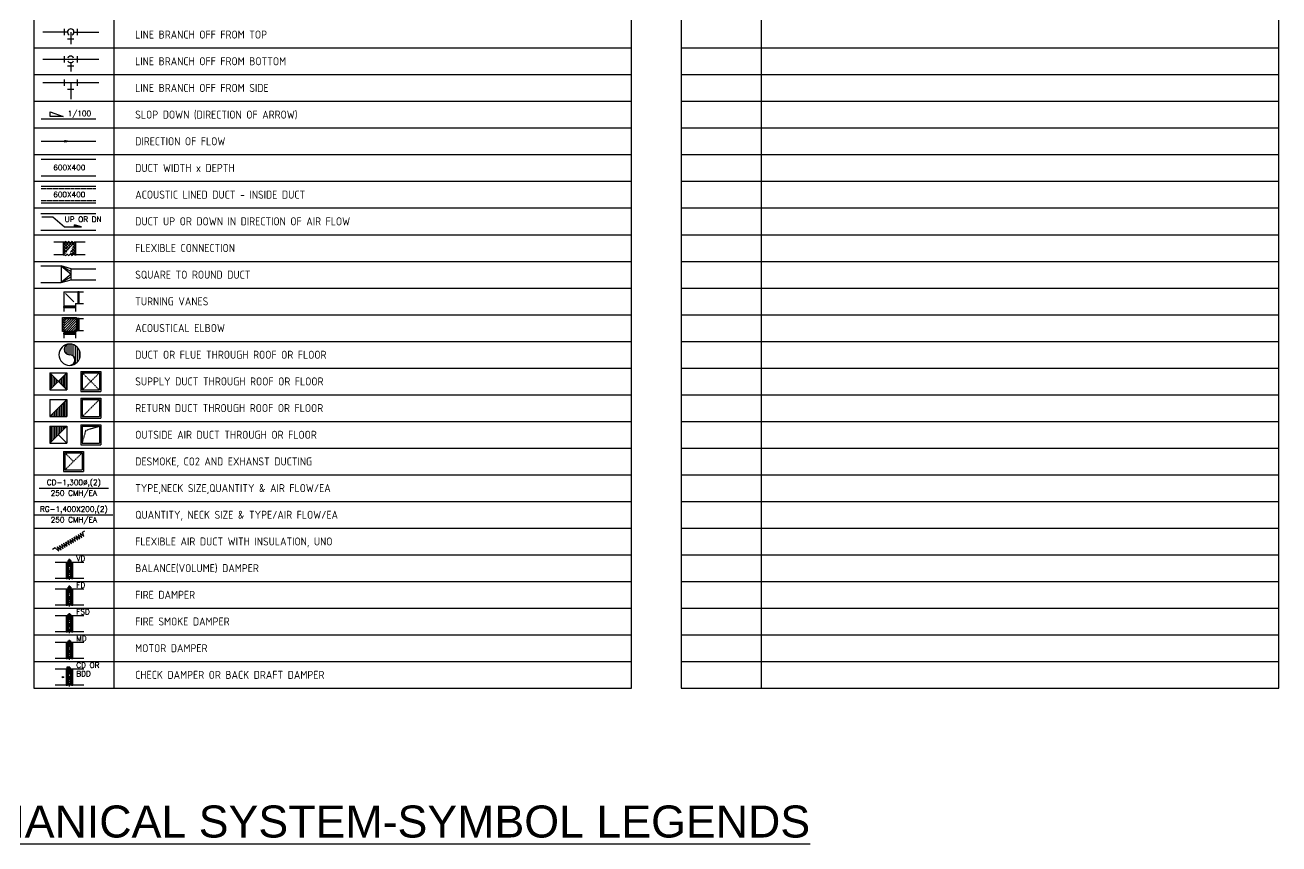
# Model space of a CAD drawing. Header units: millimetres. Extents: x 180 to 771, y 106 to 613.
# Drawn here: x 379.6 to 771.2, y 106.4 to 362.2 of the extents above; entities that cross this region are included whole.
import ezdxf
from ezdxf.enums import TextEntityAlignment as Align

# ---------------------------------------------------------------- set-up
doc = ezdxf.new("R2010")
doc.units = ezdxf.units.MM
doc.linetypes.add('CENTER', pattern=[2, 1.25, -0.25, 0.25, -0.25])
doc.linetypes.add('HIDDEN', pattern=[0.375, 0.25, -0.125])
for name, color, linetype in [('M-DETL-EQ', 6, 'Continuous'), ('M-DETL-TEXT', 3, 'Continuous'), ('M-FM-LINE2', 2, 'Continuous'), ('M-FM-LINE3', 3, 'Continuous'), ('M-FM-LINE5', 5, 'Continuous')]:
    doc.layers.add(name, color=color, linetype=linetype)
doc.styles.add('AA-TXT', font='isocp.shx', dxfattribs={"bigfont": 'chineset.shx'})
doc.styles.add('DD-TXT', font='arial.ttf')
doc.styles.add('STDTEXT', font='simplex.shx', dxfattribs={"width": 0.8, "bigfont": 'chineset.shx'})

# ---------------------------------------------------------------- blocks, each defined once
blk = doc.blocks.new('DIM30')
blk.add_solid([(30, -4.999999999999545), (30, 4.999999999999545), (0, 0)])

msp = doc.modelspace()

# ---------------------------------------------------------------- hatches: boundary and pattern name
at = {"layer": 'M-FM-LINE3', "linetype": 'Continuous'}
for points in [[(395.0647665582437, 299.1374980531473), (397.2537007880164, 299.1374980531473), (395.0647665582437, 299.724021212307)], [(393.0803892516487, 177.6389414303048), (393.9137225849772, 177.6389414303048), (393.9137225849772, 178.1806080969618), (393.0803892516487, 178.1806080969618)]]:
    msp.add_hatch(color=256, dxfattribs=at).paths.add_polyline_path(points)
h = msp.add_hatch(dxfattribs=at)
h.set_pattern_fill('ANSI37', color=1, scale=0.2, style=0)
h.set_pattern_definition([(45, (388.3180321137042, 238.1195977154784), (-0.4490128060534576, 0.4490128060534577), []), (135, (388.3180321137042, 238.1195977154784), (-0.4490128060534577, -0.4490128060534576), [])])
edge = h.paths.add_edge_path()
edge.add_line((394.9864749741973, 294.375579845997), (395.0198083075302, 294.375579845997))
edge.add_arc((394.7364749741973, 294.4797465126685), 0.2708333333330069, 202.6198649480035, 337.3801350520035)
edge.add_arc((394.2364749741973, 294.2714131793255), 0.2708333333330069, 22.61986494799646, 157.3801350519965)
edge.add_arc((393.7364749741973, 294.4797465126685), 0.2708333333330069, 202.6198649480035, 337.3801350520035)
edge.add_arc((393.2364749741973, 294.2714131793255), 0.2708333333330069, 22.61986494799646, 157.3801350519965)
edge.add_arc((392.7364749741973, 294.4797465126685), 0.2708333333330069, 202.6198649480035, 337.3801350520035)
edge.add_arc((392.2364749741973, 294.2714131793255), 0.2708333333330069, 22.61986494799646, 157.3801350519965)
edge.add_line((391.8198083075331, 294.375579845997), (391.9864749741973, 294.375579845997))
edge.add_line((391.8198083075331, 290.375579845997), (391.8198083075331, 294.375579845997))
edge.add_line((395.1531416408616, 294.375579845997), (395.1531416408616, 290.375579845997))
edge.add_arc((393.7364749741973, 290.2714131793255), 0.2708333333330069, 22.61986494799646, 157.3801350519965)
edge.add_arc((394.2364749741973, 290.4797465126685), 0.2708333333330069, 202.6198649480035, 337.3801350520035)
edge.add_arc((394.7364749741973, 290.2714131793255), 0.2708333333330069, 22.61986494799646, 157.3801350519965)
edge.add_line((394.9864749741973, 290.375579845997), (395.0198083075302, 290.375579845997))
edge.add_arc((392.2364749741973, 290.4797465126685), 0.2708333333330069, 202.6198649480035, 337.3801350520035)
edge.add_arc((392.7364749741973, 290.2714131793255), 0.2708333333330069, 22.61986494799646, 157.3801350519965)
edge.add_line((391.8198083075331, 290.375579845997), (391.9864749741973, 290.375579845997))
edge.add_arc((393.2364749741973, 290.4797465126685), 0.2708333333330069, 202.6198649480035, 337.3801350520035)
h = msp.add_hatch(dxfattribs=at)
h.set_pattern_fill('ANSI31', color=256, scale=0.1666666666666667, style=0)
h.set_pattern_definition([(45, (390.239675902907, 238.1195977154784), (-0.3741773383778813, 0.3741773383778814), [])])
h.paths.add_polyline_path([(391.3303892516487, 266.4776921855009), (391.3303892516487, 270.811025518844), (395.6637225849845, 270.811025518844), (395.6637225849845, 266.4776921855009)])
h = msp.add_hatch(dxfattribs=at)
h.set_pattern_fill('ANSI31', color=1, scale=0.2, angle=45, style=0)
h.set_pattern_definition([(90, (388.3180321137042, 238.1195977154784), (-0.6349999999999999, 1.110223024625157e-16), [])])
edge = h.paths.add_edge_path()
edge.add_arc((393.497055918313, 259.1932970054841), 3.333333333333333, 270, 450)
edge.add_arc((393.497055918313, 260.859963672141), 1.666666666666667, 90, 270)
edge.add_arc((393.497055918313, 257.5266303388125), 1.666666666666667, -90, 90, ccw=False)
h = msp.add_hatch(dxfattribs=at)
h.set_pattern_fill('ANSI31', color=1, scale=0.16, angle=45, style=0)
h.set_pattern_definition([(90, (385.8588097658285, 240.6676709068051), (-0.5079999999999999, 8.881784197001252e-17), [])])
h.paths.add_polyline_path([(392.6686954761826, 248.1932970054841), (387.3353621428469, 253.5266303388125), (387.3353621428469, 248.1932970054841), (392.6686954761826, 253.5266303388125)])
h = msp.add_hatch(dxfattribs=at)
h.set_pattern_fill('ANSI31', color=1, scale=0.16, angle=45, style=0)
h.set_pattern_definition([(90, (385.8588097658285, 239.0010042401482), (-0.5079999999999999, 8.881784197001252e-17), [])])
h.paths.add_polyline_path([(387.3353621428469, 239.859963672141), (392.6686954761826, 245.1932970054841), (392.6686954761826, 239.859963672141)])
h = msp.add_hatch(dxfattribs=at)
h.set_pattern_fill('ANSI31', color=1, scale=0.16, angle=45, style=0)
h.set_pattern_definition([(90, (385.8588097658285, 237.3343375734767), (-0.5079999999999999, 8.881784197001252e-17), [])])
h.paths.add_polyline_path([(387.3353621428469, 236.859963672141), (387.3353621428469, 231.5266303388125), (392.6686954761826, 236.859963672141)])
h = msp.add_hatch(color=256, dxfattribs=at)
edge = h.paths.add_edge_path()
edge.add_arc((393.497055918313, 186.5139414303048), 0.3333333333333333, 0, 360)

# ---------------------------------------------------------------- linework, layer by layer
at = {"layer": 'M-FM-LINE2'}
for p, q in [((382.325954134416, 355.0266303388125), (568.9926208010875, 355.0266303388125)), ((584.4943644517989, 355.0266303388125), (771.1610311184704, 355.0266303388125)), ((382.325954134416, 346.6932970054841), (568.9926208010875, 346.6932970054841)), ((584.4943644517989, 346.6932970054841), (771.1610311184704, 346.6932970054841)), ((382.325954134416, 338.359963672141), (568.9926208010875, 338.359963672141)), ((584.4943644517989, 338.359963672141), (771.1610311184704, 338.359963672141)), ((382.325954134416, 330.0266303388125), (568.9926208010875, 330.0266303388125)), ((584.4943644517989, 330.0266303388125), (771.1610311184704, 330.0266303388125)), ((382.325954134416, 321.6932970054841), (568.9926208010875, 321.6932970054841)), ((584.4943644517989, 321.6932970054841), (771.1610311184704, 321.6932970054841)), ((382.325954134416, 313.359963672141), (568.9926208010875, 313.359963672141)), ((584.4943644517989, 313.359963672141), (771.1610311184704, 313.359963672141)), ((382.325954134416, 305.0266303388125), (568.9926208010875, 305.0266303388125)), ((584.4943644517989, 305.0266303388125), (771.1610311184704, 305.0266303388125)), ((382.325954134416, 296.6932970054841), (568.9926208010875, 296.6932970054841)), ((584.4943644517989, 296.6932970054841), (771.1610311184704, 296.6932970054841)), ((382.325954134416, 288.359963672141), (568.9926208010875, 288.359963672141)), ((584.4943644517989, 288.359963672141), (771.1610311184704, 288.359963672141)), ((382.325954134416, 280.0266303388125), (568.9926208010875, 280.0266303388125)), ((584.4943644517989, 280.0266303388125), (771.1610311184704, 280.0266303388125)), ((382.325954134416, 271.6932970054841), (568.9926208010875, 271.6932970054841)), ((584.4943644517989, 271.6932970054841), (771.1610311184704, 271.6932970054841)), ((382.325954134416, 263.359963672141), (568.9926208010875, 263.359963672141)), ((584.4943644517989, 263.359963672141), (771.1610311184704, 263.359963672141)), ((382.325954134416, 255.0266303388125), (568.9926208010875, 255.0266303388125)), ((584.4943644517989, 255.0266303388125), (771.1610311184704, 255.0266303388125)), ((382.325954134416, 246.6932970054841), (568.9926208010875, 246.6932970054841)), ((584.4943644517989, 246.6932970054841), (771.1610311184704, 246.6932970054841)), ((382.325954134416, 238.359963672141), (568.9926208010875, 238.359963672141)), ((584.4943644517989, 238.359963672141), (771.1610311184704, 238.359963672141)), ((382.325954134416, 230.0266303388125), (568.9926208010875, 230.0266303388125)), ((584.4943644517989, 230.0266303388125), (771.1610311184704, 230.0266303388125)), ((382.325954134416, 221.6932970054841), (568.9926208010875, 221.6932970054841)), ((584.4943644517989, 221.6932970054841), (771.1610311184704, 221.6932970054841)), ((382.325954134416, 213.359963672141), (568.9926208010875, 213.359963672141)), ((584.4943644517989, 213.359963672141), (771.1610311184704, 213.359963672141)), ((382.325954134416, 205.0266303388125), (568.9926208010875, 205.0266303388125)), ((584.4943644517989, 205.0266303388125), (771.1610311184704, 205.0266303388125)), ((382.325954134416, 196.6932970054841), (568.9926208010875, 196.6932970054841)), ((584.4943644517989, 196.6932970054841), (771.1610311184704, 196.6932970054841)), ((382.325954134416, 188.359963672141), (568.9926208010875, 188.359963672141)), ((584.4943644517989, 188.359963672141), (771.1610311184704, 188.359963672141)), ((382.325954134416, 180.0266303388125), (568.9926208010875, 180.0266303388125)), ((584.4943644517989, 180.0266303388125), (771.1610311184704, 180.0266303388125)), ((382.325954134416, 171.6932970054841), (568.9926208010875, 171.6932970054841)), ((584.4943644517989, 171.6932970054841), (771.1610311184704, 171.6932970054841)), ((382.325954134416, 163.359963672141), (568.9926208010875, 163.359963672141)), ((584.4943644517989, 163.359963672141), (771.1610311184704, 163.359963672141))]:
    msp.add_line(p, q, dxfattribs=at)
at = {"layer": 'M-FM-LINE3'}
for p, q in [((391.7926626141198, 360.9731201074392), (391.7926626141198, 358.9731201079339)), ((395.9122939620356, 360.9731201074392), (395.9122939620356, 358.9731201079339)), ((392.8524782883251, 359.9731201076866), (385.1229552825826, 359.9731201076866)), ((392.8524782883251, 357.9133044337286), (394.8524782878376, 357.9133044337286)), ((393.8524782880777, 359.9731201076866), (393.8524782880777, 356.1746704952893)), ((394.8524782878376, 359.9731201076866), (402.5820012935801, 359.9731201076866)), ((391.7926626141198, 352.4459883245072), (391.7926626141198, 350.4459883249874)), ((395.9122939620429, 352.4459883245072), (395.9122939620429, 350.4459883249874)), ((402.5820012935801, 351.44598832474), (385.1229552825826, 351.44598832474)), ((392.8524782883251, 349.3861726507821), (394.8524782878376, 349.3861726507821)), ((393.8524782880777, 350.4459883249874), (393.8524782880777, 347.6475387123428)), ((391.7926626141198, 345.2106478373389), (391.7926626141198, 343.2106478378337)), ((395.9122939620429, 345.2106478373389), (395.9122939620429, 343.2106478378337)), ((385.1229552825826, 344.2106478375863), (402.5820012935801, 344.2106478375863)), ((392.8524782883251, 342.1508321636284), (394.8524782878376, 342.1508321636284)), ((393.8524782880777, 344.2106478375863), (393.8524782880777, 339.0727134975532)), ((384.586719404484, 332.9150393992968), (401.699845766947, 332.9150393992968)), ((384.586719404484, 325.8693944101615), (401.699845766947, 325.8693944101615)), ((384.586719404484, 320.2646603377289), (401.699845766947, 320.2646603377289)), ((384.586719404484, 315.1211603377233), (401.699845766947, 315.1211603377233)), ((384.586719404484, 311.8099434347023), (401.699845766947, 311.8099434347023)), ((384.586719404484, 306.6664434347113), (401.699845766947, 306.6664434347113)), ((384.5691845170804, 303.2920566374014), (401.6823108795434, 303.2920566374014)), ((384.8840666161777, 302.2898645215682), (388.3069736124016, 302.2898645215682)), ((388.3069736124016, 302.2898645215682), (391.9479881984371, 299.1374980531473)), ((384.5691845170804, 298.1485566374104), (401.6823108795434, 298.1485566374104)), ((391.9479881984371, 299.1374980531473), (397.2537007880164, 299.1374980531473)), ((397.2537007880164, 299.1374980531473), (395.0647665582437, 299.724021212307)), ((395.0647665582437, 299.1374980531473), (395.0647665582437, 299.724021212307)), ((391.8198083075331, 294.375579845997), (388.5676928822868, 294.375579845997)), ((391.8198083075331, 294.375579845997), (391.4864749741973, 294.375579845997)), ((391.4864749741973, 294.375579845997), (391.4864749741973, 290.375579845997)), ((391.6531416408689, 294.5422465126685), (391.6531416408689, 290.2089131793255)), ((391.8198083075331, 294.375579845997), (391.9864749741973, 294.375579845997)), ((391.8198083075331, 290.375579845997), (391.8198083075331, 294.375579845997)), ((394.9864749741973, 294.375579845997), (395.0198083075302, 294.375579845997)), ((398.4079903672828, 294.375579845997), (395.0198083075302, 294.375579845997)), ((395.4864749741973, 294.375579845997), (395.1531416408616, 294.375579845997)), ((395.1531416408616, 294.375579845997), (395.1531416408616, 290.375579845997)), ((395.3198083075258, 294.5422465126685), (395.3198083075331, 290.2089131793255)), ((395.4864749741973, 290.375579845997), (395.4864749741973, 294.375579845997)), ((391.8198083075331, 290.375579845997), (388.5676928822868, 290.375579845997)), ((391.4864749741973, 290.375579845997), (391.8198083075331, 290.375579845997)), ((391.8198083075331, 290.375579845997), (391.9864749741973, 290.375579845997)), ((394.9864749741973, 290.375579845997), (395.0198083075302, 290.375579845997)), ((398.4079903672828, 290.375579845997), (395.0198083075302, 290.375579845997)), ((395.1531416408616, 290.375579845997), (395.4864749741973, 290.375579845997)), ((384.5691845170804, 286.915677214165), (390.8381790323765, 286.915677214165)), ((390.8381790323765, 286.915677214165), (390.8381790323765, 281.772177214174)), ((394.0374784782398, 286.0584229693559), (390.8381790323765, 286.915677214165)), ((394.0374807530316, 282.6294229693522), (394.0374784782398, 286.0584229693559)), ((394.0374796193355, 286.0528457487308), (401.6823108795434, 286.0528457487308)), ((390.8381790323765, 281.772177214174), (394.0374807530316, 282.6294229693522)), ((394.0374796193355, 282.623845748727), (401.6823108795434, 282.623845748727)), ((384.5691845170804, 281.772177214174), (390.8381790323765, 281.772177214174)), ((391.6637225849845, 278.811025518844), (397.8014550663938, 278.811025518844)), ((391.6637225849845, 278.811025518844), (391.6637225849845, 272.6940381384265)), ((394.7970559183159, 275.6776921855126), (392.1970559183173, 278.2776921855038)), ((396.3303892516487, 279.0193588521724), (396.3303892516487, 274.936025518844)), ((391.4553892516487, 274.1443588521724), (395.5387225849845, 274.1443588521724)), ((395.3303892516487, 275.1443588521724), (397.8014550663938, 275.1443588521724)), ((395.3303892516487, 275.1443588521724), (395.3303892516487, 272.6940381384265)), ((395.6637225849845, 270.4776921855009), (397.8014550663938, 270.4776921855009)), ((396.3303892516487, 270.686025518844), (396.3303892516487, 266.6026921855009)), ((391.6637225849845, 266.4776921855009), (391.6637225849845, 264.3607048050981)), ((395.3303892516487, 266.4776921855009), (395.3303892516487, 264.3607048050981)), ((395.6637225849845, 266.811025518844), (397.8014550663938, 266.811025518844)), ((391.4553892516487, 265.811025518844), (395.5387225849845, 265.811025518844)), ((387.3353621428469, 253.5266303388125), (387.3353621428469, 248.1932970054841)), ((387.3353621428469, 253.5266303388125), (392.6686954761826, 253.5266303388125)), ((387.3353621428469, 248.1932970054841), (392.6686954761826, 253.5266303388125)), ((392.6686954761826, 248.1932970054841), (387.3353621428469, 253.5266303388125)), ((392.6686954761826, 253.5266303388125), (392.6686954761826, 248.1932970054841)), ((397.0181648699217, 253.9730589102473), (403.2443553461053, 253.9730589102473)), ((397.0181648699217, 253.9730589102473), (397.0181648699217, 247.7468684340492)), ((397.4645934413493, 253.5266303388125), (397.4645934413493, 248.1932970054841)), ((397.4645934413493, 253.5266303388125), (402.7979267746778, 253.5266303388125)), ((402.7979267746778, 253.5266303388125), (402.7979267746778, 248.1932970054841)), ((403.2443553461126, 253.9730589102473), (403.2443553461126, 247.7468684340492)), ((387.3353621428469, 248.1932970054841), (392.6686954761826, 248.1932970054841)), ((397.0181648699217, 247.7468684340492), (403.2443553461053, 247.7468684340492)), ((397.4645934413493, 248.1932970054841), (402.7979267746778, 248.1932970054841)), ((387.3353621428469, 245.1932970054841), (387.3353621428469, 239.859963672141)), ((387.3353621428469, 245.1932970054841), (392.6686954761826, 245.1932970054841)), ((387.3353621428469, 239.859963672141), (392.6686954761826, 245.1932970054841)), ((392.6686954761826, 245.1932970054841), (392.6686954761826, 239.859963672141)), ((397.0181648699217, 245.6397255769043), (403.2443553461053, 245.6397255769043)), ((397.0181648699217, 245.6397255769043), (397.0181648699217, 239.4135351007208)), ((397.4645934413493, 245.1932970054841), (402.7979267746778, 245.1932970054841)), ((397.4645934413493, 245.1932970054841), (397.4645934413493, 239.859963672141)), ((402.7979267746778, 245.1932970054841), (402.7979267746778, 239.859963672141)), ((403.2443553461126, 245.6397255769043), (403.2443553461126, 239.4135351007208)), ((387.3353621428469, 239.859963672141), (392.6686954761826, 239.859963672141)), ((397.0181648699217, 239.4135351007208), (403.2443553461053, 239.4135351007208)), ((397.4645934413493, 239.859963672141), (402.7979267746778, 239.859963672141)), ((387.3353621428469, 236.859963672141), (392.6686954761826, 236.859963672141)), ((387.3353621428469, 236.859963672141), (387.3353621428469, 231.5266303388125)), ((387.3353621428469, 231.5266303388125), (392.6686954761826, 236.859963672141)), ((392.6686954761826, 236.859963672141), (392.6686954761826, 231.5266303388125)), ((397.0181648699217, 237.3063922435758), (403.2443553461053, 237.3063922435758)), ((397.0181648699217, 237.3063922435758), (397.0181648699217, 231.0802017673777)), ((397.4645934413493, 236.859963672141), (402.7979267746778, 236.859963672141)), ((397.4645934413493, 236.859963672141), (397.4645934413493, 231.5266303388125)), ((402.7979267746778, 236.859963672141), (402.7979267746778, 231.5266303388125)), ((403.2443553461126, 237.3063922435758), (403.2443553461126, 231.0802017673777)), ((387.3353621428469, 231.5266303388125), (392.6686954761826, 231.5266303388125)), ((390.0020288095184, 234.1932970054841), (392.6686954761826, 231.5266303388125)), ((397.0181648699217, 231.0802017673777), (403.2443553461053, 231.0802017673777)), ((397.4645934413493, 231.5266303388125), (402.7979267746778, 231.5266303388125)), ((391.6043927569772, 228.9730589102473), (391.6043927569772, 222.7468684340492)), ((391.6043927569772, 228.9730589102473), (397.830583233168, 228.9730589102473)), ((392.0508213284047, 228.5266303388125), (392.0508213284047, 223.1932970054841)), ((392.0508213284047, 228.5266303388125), (397.3841546617405, 228.5266303388125)), ((397.3841546617405, 228.5266303388125), (397.3841546617405, 223.1932970054841)), ((397.830583233168, 228.9730589102473), (397.830583233168, 222.7468684340492)), ((392.0508213284047, 223.1932970054841), (397.3841546617405, 223.1932970054841)), ((391.6043927569772, 222.7468684340492), (397.830583233168, 222.7468684340492)), ((383.9484592389854, 217.5266303388125), (405.7034490298538, 217.5266303388125)), ((382.6984592389854, 209.1932970054841), (406.9534490298538, 209.1932970054841)), ((397.5514985343034, 203.7350185044852), (398.2305192333588, 204.215499209)), ((397.999242577629, 202.4088917600384), (397.5514985343034, 203.7350185044852)), ((390.9768136588609, 199.9804857522904), (392.1281554845482, 198.9663888300638)), ((391.4758124742075, 198.5838885045159), (391.0280684308818, 199.9100152489627)), ((391.6291566692016, 200.3629860778528), (392.7804984948962, 199.3488891556262)), ((392.1281554845482, 198.9663888300638), (391.6804114412298, 200.2925155745252)), ((392.2814996795423, 200.7454864034007), (393.4328415052369, 199.7313894811741)), ((392.7804984948962, 199.3488891556262), (392.3327544515705, 200.675015900073)), ((392.933842689883, 201.1279867289486), (394.0851845155776, 200.113889806722)), ((393.4328415052369, 199.7313894811741), (392.9850974619112, 201.0575162256209)), ((393.5861857002237, 201.510487054511), (394.7375275259183, 200.4963901322844)), ((394.0851845155776, 200.113889806722), (393.6374404722519, 201.4400165511834)), ((394.2385287105717, 201.8929873800589), (395.389870536259, 200.8788904578323)), ((394.7375275259183, 200.4963901322844), (394.2897834825926, 201.8225168767312)), ((394.8908717209124, 202.2754877056068), (396.0422135465997, 201.2613907833802)), ((395.389870536259, 200.8788904578323), (394.9421264929333, 202.2050172022791)), ((395.5432147312531, 202.6579880311692), (396.6945565569404, 201.6438911089281)), ((396.0422135465997, 201.2613907833802), (395.594469503274, 202.587517527827)), ((396.1955577415938, 203.0404883567171), (397.3468995672883, 202.0263914344905)), ((396.6945565569404, 201.6438911089281), (396.246812513622, 202.9700178533894)), ((396.8479007519345, 203.422988682265), (397.999242577629, 202.4088917600384)), ((397.3468995672883, 202.0263914344905), (396.8991555239627, 203.3525181789373)), ((389.0197846278388, 198.8329847756468), (388.1882599759483, 198.3649400423092)), ((389.0197846278388, 198.8329847756468), (390.1711264535261, 197.8188878534056)), ((389.6721276381795, 199.2154851011946), (390.8234694638668, 198.201388178968)), ((390.1711264535261, 197.8188878534056), (389.7233824102004, 199.145014597867)), ((390.3244706485202, 199.5979854267425), (391.4758124742075, 198.5838885045159)), ((390.8234694638668, 198.201388178968), (390.3757254205411, 199.5275149234149)), ((397.9805751797685, 194.3056080969618), (389.0135366568575, 194.3056080969618)), ((392.6637225849772, 194.5139414303048), (392.6637225849845, 189.0972747636333)), ((394.3303892516487, 194.5139414303048), (394.3303892516487, 189.0972747636333)), ((397.9805751797685, 189.3056080969618), (389.0135366568575, 189.3056080969618)), ((397.9805751797685, 185.9722747636333), (389.0135366568575, 185.9722747636333)), ((392.6637225849772, 186.1806080969618), (392.6637225849845, 180.7639414303048)), ((394.3303892516487, 186.1806080969618), (394.3303892516487, 180.7639414303048)), ((397.9805751797685, 180.9722747636333), (389.0135366568575, 180.9722747636333)), ((397.9805751797685, 177.6389414303048), (389.0135366568575, 177.6389414303048)), ((392.6637225849772, 177.8472747636333), (392.6637225849845, 172.4306080969618)), ((393.0803892516487, 177.6389414303048), (393.0803892516487, 178.1806080969618)), ((393.9137225849772, 177.6389414303048), (393.9137225849772, 178.1806080969618)), ((394.3303892516487, 177.8472747636333), (394.3303892516487, 172.4306080969618)), ((397.9805751797685, 172.6389414303048), (389.0135366568575, 172.6389414303048)), ((397.9805751797685, 169.3056080969618), (389.0135366568575, 169.3056080969618)), ((392.6637225849772, 169.5139414303048), (392.6637225849845, 164.0972747636333)), ((393.0803892516487, 169.3056080969618), (393.0803892516487, 169.8472747636333)), ((393.9137225849772, 169.3056080969618), (393.9137225849772, 169.8472747636333)), ((394.3303892516487, 169.5139414303048), (394.3303892516487, 164.0972747636333)), ((397.9805751797685, 164.3056080969618), (389.0135366568575, 164.3056080969618)), ((397.9805751797685, 160.9722747636333), (389.0135366568575, 160.9722747636333)), ((392.6637225849772, 161.1806080969618), (392.6637225849845, 155.7639414303048)), ((393.2678892516487, 161.4306080969618), (393.9137225849772, 161.4306080969618)), ((394.3303892516487, 161.1806080969618), (394.3303892516487, 155.7639414303048)), ((391.2397415981686, 158.7222747636333), (391.7397415981686, 158.4722747636333)), ((391.7397415981686, 158.4722747636333), (391.2397415981686, 158.2222747636333)), ((397.9805751797685, 155.9722747636333), (389.0135366568575, 155.9722747636333))]:
    msp.add_line(p, q, dxfattribs=at)
at = {"layer": 'M-FM-LINE3', "color": 1, "linetype": 'HIDDEN'}
for p, q in [((384.586719404484, 311.1432767680453), (401.699845766947, 311.1432767680453)), ((384.586719404484, 307.3331101013682), (401.699845766947, 307.3331101013682)), ((391.6637225849845, 270.4776921855009), (395.6637225849845, 270.4776921855009)), ((391.6637225849845, 270.4776921855009), (391.6637225849845, 266.4776921855009)), ((395.3303892516487, 266.811025518844), (395.3303892516487, 266.4776921855009)), ((395.3303892516487, 266.811025518844), (395.6637225849845, 266.811025518844))]:
    msp.add_line(p, q, dxfattribs=at)
at = {"layer": 'M-FM-LINE3', "color": 1}
for p, q in [((390.8381790323765, 286.915677214165), (394.037479615632, 284.343922969354)), ((390.8381790323765, 286.915677214165), (394.0374790469359, 285.201172969355)), ((394.037479615632, 284.343922969354), (390.8381790323765, 281.772177214174)), ((390.8381790323765, 281.772177214174), (394.0374801843282, 283.4866729693531))]:
    msp.add_line(p, q, dxfattribs=at)
at = {"layer": 'M-FM-LINE3', "linetype": 'HIDDEN'}
for p, q in [((402.7979267746778, 248.1932970054841), (397.4645934413493, 253.5266303388125)), ((397.4645934413493, 248.1932970054841), (402.7979267746778, 253.5266303388125)), ((397.4645934413493, 239.859963672141), (402.7979267746778, 245.1932970054841)), ((397.4645934413493, 231.5266303388125), (398.5897300699071, 235.6043204382804)), ((398.5897300699071, 235.6043204382804), (402.7979267746778, 236.859963672141)), ((392.0508213284047, 223.1932970054841), (397.3841546617405, 228.5266303388125)), ((392.0508213284047, 228.5266303388125), (394.7174879950762, 225.859963672141))]:
    msp.add_line(p, q, dxfattribs=at)
at = {"layer": 'M-FM-LINE3', "linetype": 'CENTER'}
for p, q in [((392.872055918313, 194.8472747636333), (394.122055918313, 194.8472747636333)), ((393.497055918313, 188.8889414303048), (393.497055918313, 195.4722747636333)), ((392.872055918313, 186.5139414303048), (394.122055918313, 186.5139414303048)), ((393.497055918313, 180.5556080969618), (393.497055918313, 187.1389414303048)), ((393.0803892516487, 178.1806080969618), (393.9137225849772, 178.1806080969618)), ((393.497055918313, 172.2222747636333), (393.497055918313, 178.4722747636333)), ((393.0803892516487, 169.8472747636333), (393.9137225849772, 169.8472747636333)), ((393.497055918313, 163.8889414303048), (393.497055918313, 170.1389414303048)), ((393.497055918313, 155.5556080969618), (393.497055918313, 161.8056080969618)), ((391.2397415981686, 158.2222747636333), (391.2397415981686, 158.7222747636333))]:
    msp.add_line(p, q, dxfattribs=at)
at = {"layer": 'M-FM-LINE3'}
for points in [[(387.3837219832494, 333.5817060659683), (387.3837219832494, 335.0817060659683), (391.5049381124336, 333.5817060659683)], [(396.5387225849845, 278.811025518844), (396.122055918313, 278.811025518844), (396.122055918313, 275.1443588521724), (396.5387225849845, 275.1443588521724)], [(391.6637225849845, 274.3526921855009), (391.6637225849845, 273.936025518844), (395.3303892516487, 273.936025518844), (395.3303892516487, 274.3526921855009)], [(391.3303892516487, 266.4776921855009), (391.3303892516487, 270.811025518844), (395.6637225849845, 270.811025518844), (395.6637225849845, 266.4776921855009)], [(396.5387225849845, 270.4776921855009), (396.122055918313, 270.4776921855009), (396.122055918313, 266.811025518844), (396.5387225849845, 266.811025518844)], [(391.6637225849845, 266.0193588521724), (391.6637225849845, 265.6026921855009), (395.3303892516487, 265.6026921855009), (395.3303892516487, 266.0193588521724)], [(392.872055918313, 194.3056080969618), (392.4553892516487, 194.3056080969618), (392.4553892516487, 189.3056080969618), (392.872055918313, 189.3056080969618)], [(393.9137225849772, 193.8889414303048), (393.0803892516487, 193.8889414303048), (393.0803892516487, 189.7222747636333), (393.9137225849772, 189.7222747636333)], [(394.5387225849772, 194.3056080969618), (394.122055918313, 194.3056080969618), (394.122055918313, 189.3056080969618), (394.5387225849845, 189.3056080969618)], [(392.872055918313, 185.9722747636333), (392.4553892516487, 185.9722747636333), (392.4553892516487, 180.9722747636333), (392.872055918313, 180.9722747636333)], [(393.9137225849772, 185.5556080969618), (393.0803892516487, 185.5556080969618), (393.0803892516487, 181.3889414303048), (393.9137225849772, 181.3889414303048)], [(394.5387225849772, 185.9722747636333), (394.122055918313, 185.9722747636333), (394.122055918313, 180.9722747636333), (394.5387225849845, 180.9722747636333)], [(392.872055918313, 177.6389414303048), (392.4553892516487, 177.6389414303048), (392.4553892516487, 172.6389414303048), (392.872055918313, 172.6389414303048)], [(393.9137225849772, 177.2222747636333), (393.0803892516487, 177.2222747636333), (393.0803892516487, 173.0556080969618), (393.9137225849772, 173.0556080969618)], [(394.5387225849772, 177.6389414303048), (394.122055918313, 177.6389414303048), (394.122055918313, 172.6389414303048), (394.5387225849845, 172.6389414303048)], [(392.872055918313, 169.3056080969618), (392.4553892516487, 169.3056080969618), (392.4553892516487, 164.3056080969618), (392.872055918313, 164.3056080969618)], [(393.9137225849772, 168.8889414303048), (393.0803892516487, 168.8889414303048), (393.0803892516487, 164.7222747636333), (393.9137225849772, 164.7222747636333)], [(394.5387225849772, 169.3056080969618), (394.122055918313, 169.3056080969618), (394.122055918313, 164.3056080969618), (394.5387225849845, 164.3056080969618)], [(392.872055918313, 160.9722747636333), (392.4553892516487, 160.9722747636333), (392.4553892516487, 155.9722747636333), (392.872055918313, 155.9722747636333)], [(393.9137225849772, 160.5556080969618), (393.0803892516487, 160.5556080969618), (393.0803892516487, 156.3889414303048), (393.9137225849772, 156.3889414303048)], [(394.5387225849772, 160.9722747636333), (394.122055918313, 160.9722747636333), (394.122055918313, 155.9722747636333), (394.5387225849845, 155.9722747636333)]]:
    msp.add_lwpolyline(points, close=True, dxfattribs=at)
at = {"layer": 'M-FM-LINE3', "linetype": 'CENTER'}
msp.add_lwpolyline([(392.7678892516487, 161.6806080969618), (393.2678892516487, 161.6806080969618), (393.2678892516487, 161.1806080969618), (392.7678892516487, 161.1806080969618)], close=True, dxfattribs=at)
at = {"layer": 'M-FM-LINE3'}
for centre in [(393.497055918313, 194.8472747636333), (393.497055918313, 186.5139414303048)]:
    msp.add_circle(centre, 0.3333333333333333, dxfattribs=at)
for centre, radius, start, end in [((393.8524782880777, 359.9731201076866), 0.9999999997579545, 300.0000000000622, 239.9999999999378), ((393.8524782880777, 351.44598832474), 0.9999999997579545, 24.32821566222897, 155.671784337771), ((393.8524782880777, 351.44598832474), 0.9999999997579545, 204.328215662229, 335.671784337771), ((392.2364749741973, 294.2714131793255), 0.2708333333330069, 22.61986494771974, 157.3801350522803), ((392.7364749741973, 294.4797465126685), 0.2708333333330069, 202.6198649477197, 337.3801350522803), ((393.2364749741973, 294.2714131793255), 0.2708333333330069, 22.61986494771974, 157.3801350522803), ((393.7364749741973, 294.4797465126685), 0.2708333333330069, 202.6198649477197, 337.3801350522803), ((394.2364749741973, 294.2714131793255), 0.2708333333330069, 22.61986494771974, 157.3801350522803), ((394.7364749741973, 294.4797465126685), 0.2708333333330069, 202.6198649477197, 337.3801350522803), ((392.2364749741973, 290.4797465126685), 0.2708333333330069, 202.6198649477197, 337.3801350522803), ((392.7364749741973, 290.2714131793255), 0.2708333333330069, 22.61986494771974, 157.3801350522803), ((393.2364749741973, 290.4797465126685), 0.2708333333330069, 202.6198649477197, 337.3801350522803), ((393.7364749741973, 290.2714131793255), 0.2708333333330069, 22.61986494771974, 157.3801350522803), ((394.2364749741973, 290.4797465126685), 0.2708333333330069, 202.6198649477197, 337.3801350522803), ((394.7364749741973, 290.2714131793255), 0.2708333333330069, 22.61986494771974, 157.3801350522803), ((393.497055918313, 259.1932970054841), 3.333333333333333, 90, 270), ((393.497055918313, 260.859963672141), 1.666666666666667, 90, 270), ((393.497055918313, 259.1932970054841), 3.333333333333333, 270, 90), ((393.497055918313, 257.5266303388125), 1.666666666666667, 270, 90)]:
    msp.add_arc(centre, radius, start, end, dxfattribs=at)
at = {"layer": 'M-FM-LINE5'}
for p, q in [((382.325954134416, 613.359963672141), (382.325954134416, 155.0266303388125)), ((568.9926208010875, 155.0266303388125), (568.9926208010875, 613.359963672141)), ((584.4943644517989, 613.359963672141), (584.4943644517989, 155.0266303388125)), ((771.1610311184704, 155.0266303388125), (771.1610311184704, 613.359963672141)), ((407.325954134416, 605.0266303388125), (407.325954134416, 155.0266303388125)), ((609.4943644517989, 605.0266303388125), (609.4943644517989, 155.0266303388125)), ((382.325954134416, 155.0266303388125), (568.9926208010875, 155.0266303388125)), ((584.4943644517989, 155.0266303388125), (771.1610311184704, 155.0266303388125))]:
    msp.add_line(p, q, dxfattribs=at)

# ---------------------------------------------------------------- block references
at = {"layer": 'M-FM-LINE3', "xscale": 0.08333333333337123, "yscale": 0.08333333333337123, "zscale": 0.08333333333337123, "rotation": 180}
msp.add_blockref('DIM30', (394.3697118378113, 325.8693944101615), dxfattribs=at)

# ---------------------------------------------------------------- texts
at = {"layer": 'M-DETL-EQ', "style": 'DD-TXT'}
msp.add_text('%%uMECHANICAL SYSTEM-SYMBOL LEGENDS', height=10, dxfattribs=at).set_placement((481.5649981342649, 113.3838007404338), align=Align.MIDDLE)
at = {"layer": 'M-DETL-TEXT', "style": 'AA-TXT'}
for s, p in [('LINE BRANCH OFF FROM TOP', (413.9926208010875, 359.1932970054841)), ('LINE BRANCH OFF FROM BOTTOM', (413.9926208010875, 350.859963672141)), ('LINE BRANCH OFF FROM SIDE', (413.9926208010875, 342.5266303388125)), ('SLOP DOWN (DIRECTION OF ARROW)', (413.9926208010875, 334.1932970054841)), ('DIRECTION OF FLOW', (413.9926208010875, 325.859963672141)), ('DUCT WIDTH x DEPTH', (413.9926208010875, 317.5266303388125)), ('ACOUSTIC LINED DUCT - INSIDE DUCT ', (413.9926208010875, 309.1932970054841)), ('DUCT UP OR DOWN IN DIRECTION OF AIR FLOW', (413.9926208010875, 300.859963672141)), ('FLEXIBLE CONNECTION', (413.9926208010875, 292.5266303388125)), ('SQUARE TO ROUND DUCT', (413.9926208010875, 284.1932970054841)), ('TURNING VANES', (413.9926208010875, 275.859963672141)), ('ACOUSTICAL ELBOW', (413.9926208010875, 267.5266303388125)), ('DUCT OR FLUE THROUGH ROOF OR FLOOR', (413.9926208010875, 259.1932970054841)), ('SUPPLY DUCT THROUGH ROOF OR FLOOR', (413.9926208010875, 250.859963672141)), ('RETURN DUCT THROUGH ROOF OR FLOOR', (413.9926208010875, 242.5266303388125)), ('OUTSIDE AIR DUCT THROUGH OR FLOOR', (413.9926208010875, 234.1932970054841)), ('DESMOKE, CO2 AND EXHANST DUCTING', (413.9926208010875, 225.859963672141)), ('TYPE,NECK SIZE,QUANTITY & AIR FLOW/EA', (413.9926208010875, 217.5266303388125)), ('QUANTITY, NECK SIZE & TYPE/AIR FLOW/EA', (413.9926208010875, 209.1932970054841)), ('FLEXIBLE AIR DUCT WITH INSULATION, UNO', (413.9926208010875, 200.859963672141)), ('BALANCE(VOLUME) DAMPER', (413.9926208010875, 192.5266303388125)), ('FIRE DAMPER', (413.9926208010875, 184.1932970054841)), ('FIRE SMOKE DAMPER', (413.9926208010875, 175.859963672141)), ('MOTOR DAMPER', (413.9926208010875, 167.5266303388125)), ('CHECK DAMPER OR BACK DRAFT DAMPER', (413.9926208010875, 159.1932970054841))]:
    msp.add_text(s, height=2.5, dxfattribs=at).set_placement(p, align=Align.MIDDLE_LEFT)
at = {"layer": 'M-FM-LINE3', "style": 'STDTEXT'}
for s, p in [('1/100', (396.5770874686204, 334.4546235693633)), ('600X400', (393.4211831525754, 317.6929103377261)), ('600X400', (393.4036482651718, 309.2381934346995)), ('UP OR DN', (397.7303779231661, 301.486430568948)), ('CD-1,300%%C,(2)', (394.825954134416, 219.1932970054841)), ('250 CMH/EA', (394.825954134416, 215.859963672141)), ('RG-1,400X200,(2)', (394.825954134416, 210.859963672141)), ('250 CMH/EA', (394.825954134416, 207.5266303388125))]:
    msp.add_text(s, height=1.666666666666667, dxfattribs=at).set_placement(p, align=Align.MIDDLE)
for s, p in [('VD', (395.5975138444992, 195.5614901612207)), ('FD', (395.5975138444992, 187.2281568278922)), ('FSD', (395.5975138444992, 178.8948234945638)), ('MD', (395.5975138444992, 170.5614901612207)), ('CD OR', (395.5975138444992, 162.2281568278922)), ('BDD', (395.5975138444992, 159.5499704860777))]:
    msp.add_text(s, height=1.666666666666667, dxfattribs=at).set_placement(p, align=Align.MIDDLE_LEFT)

doc.saveas('drawing.dxf')
